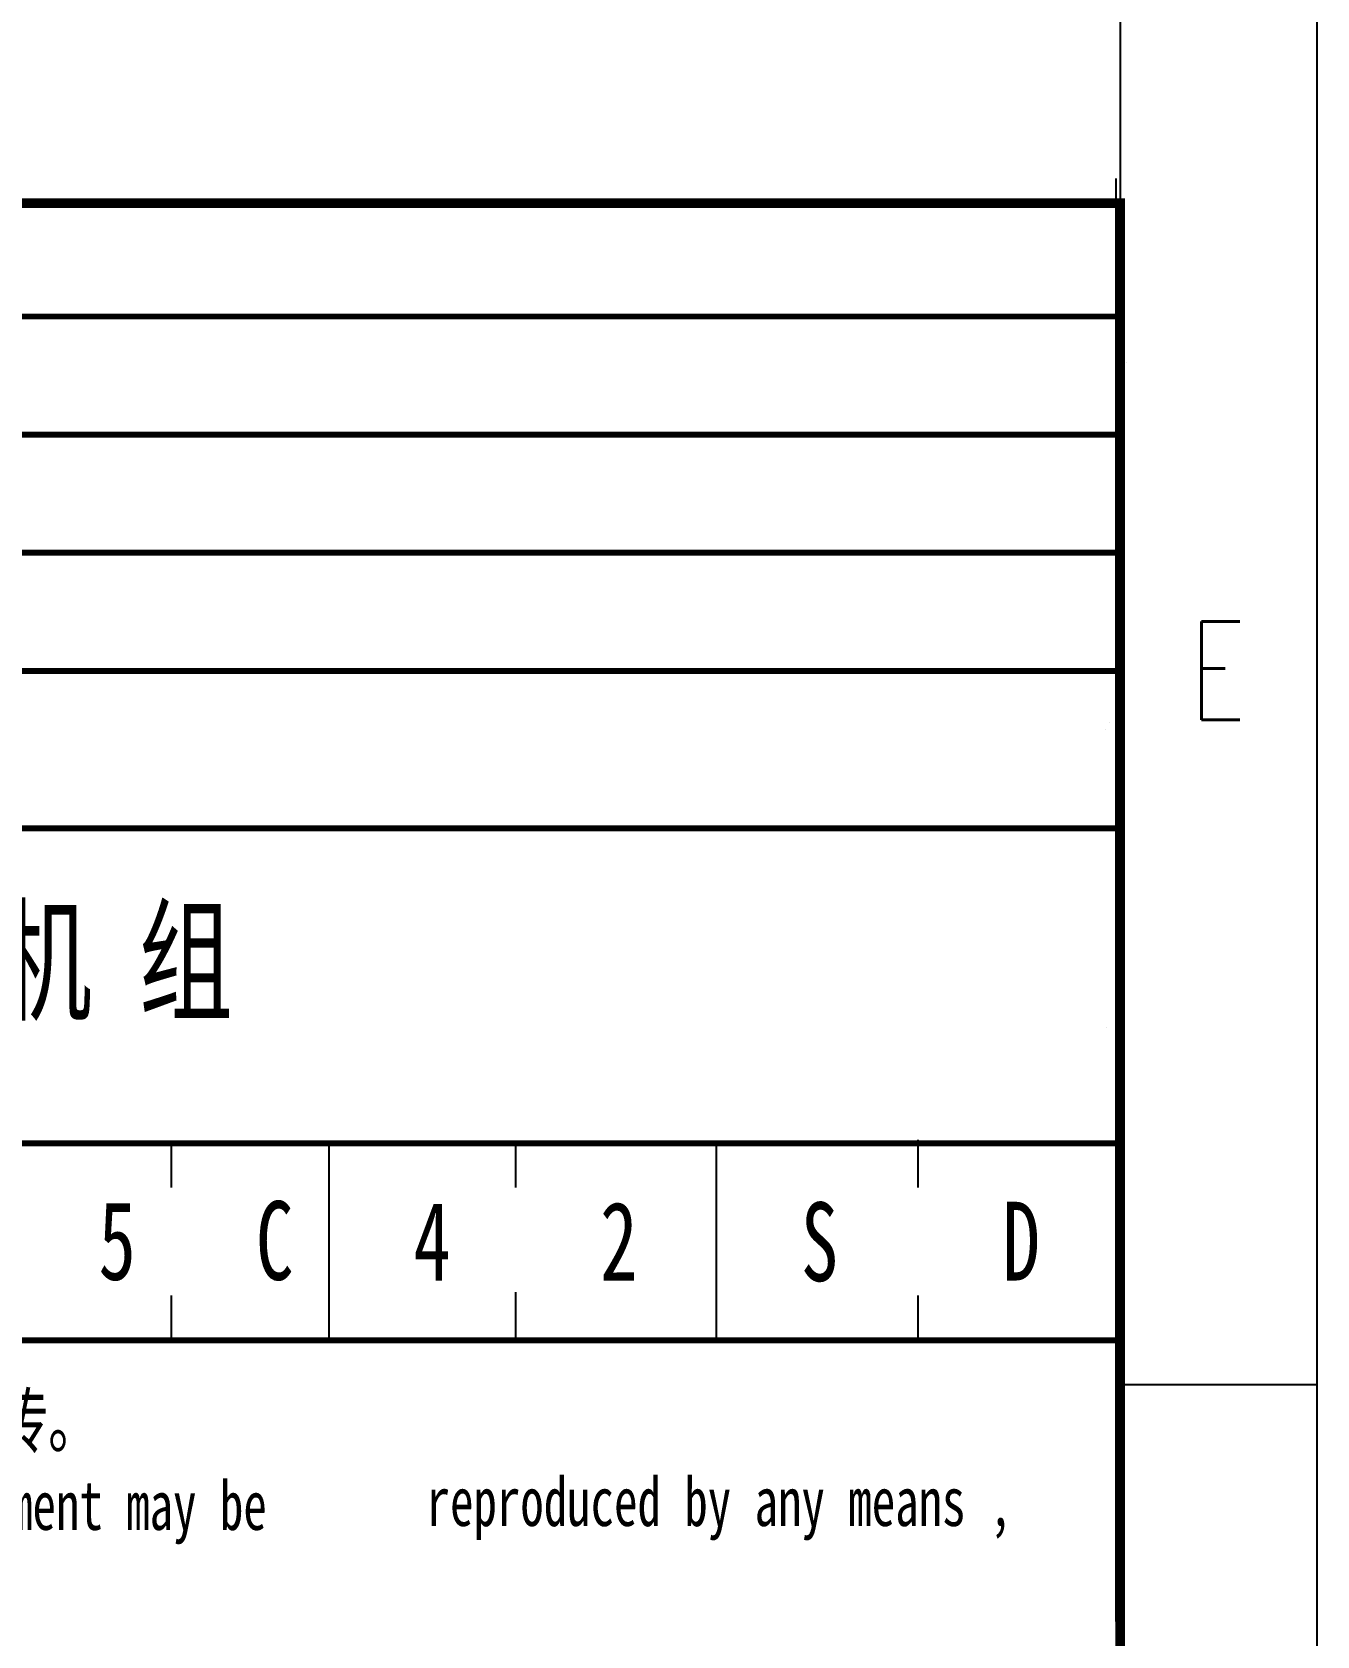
# Model space of a CAD drawing. Header units: inches. Extents: x 6 to 109360, y -14990 to 740552.
# Drawn here: x 1201.9 to 1267.2, y -7003.9 to -6922.4 of the extents above; entities that cross this region are included whole.
import ezdxf
from ezdxf.enums import TextEntityAlignment as Align

# ---------------------------------------------------------------- set-up
doc = ezdxf.new("R2010")
doc.units = ezdxf.units.IN
doc.header["$MEASUREMENT"] = 0
doc.layers.add('1', color=7, linetype='Continuous')
doc.layers.add('图框', color=4, linetype='Continuous')
doc.styles.add('HZ', font='txt_____.ttf', dxfattribs={"width": 0.7, "bigfont": 'HZTXT'})
doc.styles.add('宋体', font='', dxfattribs={"width": 0.7})
doc.styles.get('宋体').set_extended_font_data('SimSun')

# ---------------------------------------------------------------- blocks, each defined once
blk = doc.blocks.new('图签')
at = {"layer": '1'}
for p, q in [((-0.198, 59.709), (-0.198, 133.013)), ((0, 60.055), (0, 131.762)), ((-0.526, 105.359), (-0.526, 105.359)), ((-0.526, 105.359), (-0.526, 105.359)), ((-0.526, 105.359), (-0.526, 105.359)), ((-0.526, 105.359), (-0.526, 105.359)), ((-0.723, 105.013), (-0.723, 105.013)), ((-0.723, 105.013), (-0.723, 105.013)), ((-0.723, 105.013), (-0.723, 105.013)), ((-0.723, 105.013), (-0.723, 105.013)), ((-48.198, 81.763), (-48.198, 84)), ((-40.198, 74), (-40.198, 84)), ((-30.708, 81.753), (-30.708, 84)), ((-20.506, 73.94), (-20.506, 83.94)), ((-10.259, 81.763), (-10.259, 84.172)), ((-48.198, 74), (-48.198, 76.266)), ((-30.708, 74.093), (-30.708, 76.438)), ((-10.259, 74), (-10.259, 76.266)), ((-0.198, 74), (-180.198, 74))]:
    blk.add_line(p, q, dxfattribs=at)
at = {"layer": '1', "color": 7}
for p, q in [((0.338, 123.67), (0.338, 123.67)), ((0.338, 123.67), (0.338, 123.67)), ((0.338, 123.67), (0.338, 123.67)), ((0.338, 123.67), (0.338, 123.67)), ((-0.693, 89.896), (-0.693, 89.896)), ((-0.693, 89.896), (-0.693, 89.896)), ((-0.693, 89.896), (-0.693, 89.896)), ((-0.693, 89.896), (-0.693, 89.896))]:
    blk.add_line(p, q, dxfattribs=at)
at = {"layer": '1', "color": 7, "const_width": 0.5}
blk.add_lwpolyline([(-180, 0), (0, 0), (0, 131.762), (-180, 131.762)], close=True, dxfattribs=at)
at = {"layer": '1', "color": 7, "const_width": 0.3}
for points in [[(-180.198, 126), (-0.198, 126)], [(-180.198, 120), (-0.198, 120)], [(-180.198, 114), (-0.198, 114)], [(-180.198, 108), (-0.198, 108)], [(-180.198, 100), (-0.198, 100)], [(-180.198, 84), (-0.198, 84)], [(-180.198, 74), (-0.198, 74)], [(-180, 74), (0, 74)]]:
    blk.add_lwpolyline(points, dxfattribs=at)
at = {"linetype": 'Continuous', "attachment_point": 5, "style": '宋体'}
for s, width, heights, insert, char_height in [('浙 江 金 七 门 核 电 厂 1、2 号 机 组', 163.69906, [-6.648], (-89.207, 92.989), 5), ('5', 5.7748, [-4], (-50.962, 79.033), 4), ('C', 5.7748, [-4], (-42.962, 79.033), 4), ('4', 5.7748, [-4], (-34.962, 79.033), 4), ('2', 5.7748, [-4], (-25.472, 79.033), 4), ('S', 5.7748, [-4], (-15.27, 78.973), 4), ('D', 5.7748, [-4], (-5.024, 79.033), 4)]:
    blk.add_mtext_dynamic_manual_height_columns(s, width=width, gutter_width=1, heights=heights, dxfattribs=dict(at, insert=insert, char_height=char_height))
at = {"layer": '1', "color": 7, "ltscale": 0.8, "style": '宋体', "width": 0.7}
for s, height, p in [('本文件产权属中国核电工程有限公司（CNPE）所有，未经书面许可，不得以任何方式复制、传播、发表和外传。', 2.7, (-178.198, 68.56)), ('This document is the property of China Nuclear Power Engineering CO.,LTD (CNPE) , no part of this document may be', 2.5, (-177.884, 64.365)), ('reproduced by any means , ', 2.5, (-35.239, 64.565))]:
    blk.add_text(s, height=height, dxfattribs=at).set_placement(p)
blk = doc.blocks.new('*U120')
blk.add_blockref('图签', (0, 0))

msp = doc.modelspace()

# ---------------------------------------------------------------- linework, layer by layer
at = {"layer": '图框'}
for p, q in [((1267.21035, -6478.88853), (1267.21035, -7072.88853)), ((1257.21035, -6775.88853), (1257.21035, -7062.88853)), ((1257.21035, -6775.88853), (1257.21035, -7062.88853)), ((1257.21035, -6775.88853), (1257.21035, -7062.88853)), ((1257.21035, -6775.88853), (1257.21035, -7062.88853)), ((1257.21035, -6991.13853), (1267.21035, -6991.13853))]:
    msp.add_line(p, q, dxfattribs=at)
at = {"layer": '图框', "color": 1}
msp.add_line((1257.21035, -6488.88853), (1257.21035, -7062.88853), dxfattribs=at)

# ---------------------------------------------------------------- block references
msp.add_blockref('*U120', (1257.21035, -7062.88853))

# ---------------------------------------------------------------- texts
at = {"layer": '图框', "style": 'HZ', "width": 0.7}
msp.add_text('E', height=5, dxfattribs=at).set_placement((1262.17115, -6957.38249), align=Align.CENTER)

doc.saveas('drawing.dxf')
